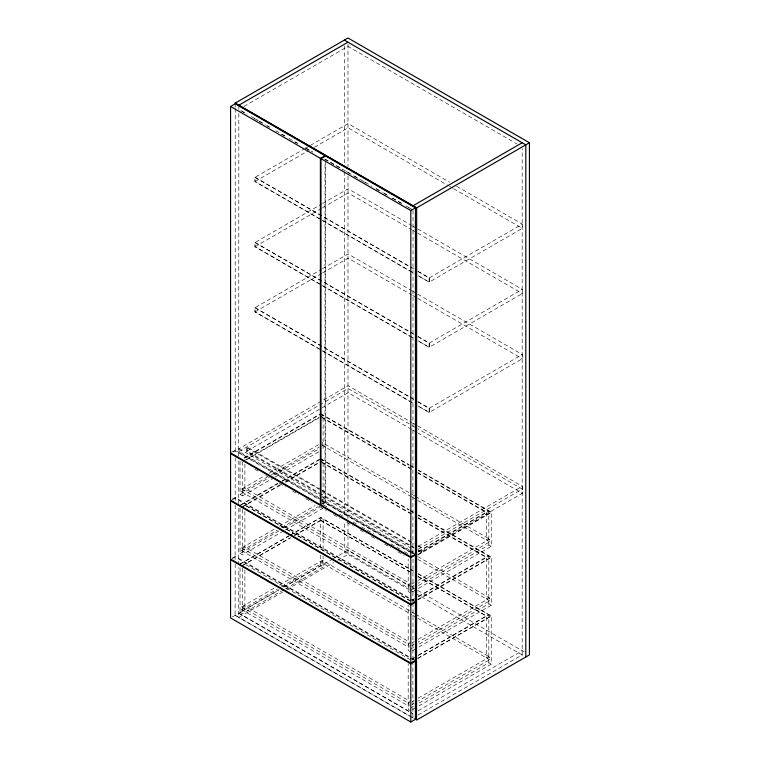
<?xml version="1.0" encoding="UTF-8"?>
<svg xmlns="http://www.w3.org/2000/svg" width="760" height="760" viewBox="0 0 760 760"><rect width="100%" height="100%" fill="white"/><g stroke="black" fill="none" stroke-linecap="round" stroke-linejoin="round"><path stroke-width="0.57" stroke-dasharray="3.8 2.85" d="M243.931 106.457L347.985 46.379L517.047 143.991M411.73 272.07L254.961 181.564L254.961 177.375L304.152 148.979M305.168 148.39L309.263 146.024M310.279 145.435L348.108 123.595L449.549 182.162M254.961 181.564L308.237 150.803M314.374 147.269L348.108 127.794L448.523 185.763M411.73 337.26L254.961 246.744L254.961 242.554L321.527 204.126M322.553 203.537L348.108 188.784L411.635 225.464M254.961 246.744L321.527 208.316M322.553 207.727L348.108 192.973L411.635 229.653M411.73 402.439L254.961 311.933L254.961 307.743L321.527 269.306M322.553 268.717L348.108 253.963L411.635 290.643M254.961 311.933L321.527 273.495M322.553 272.906L348.108 258.153L411.635 294.832M417.876 271.434L429.153 277.941L522.291 224.162L522.291 228.351L429.153 282.131L417.876 275.623M231.496 452.352L235.21 450.214L320.938 499.709M233.348 451.981L235.21 450.908L319.181 499.396M318.877 497.676L238.953 451.535L238.953 448.742L348.108 385.728L411.635 422.408M238.953 451.535L348.108 388.522L411.635 425.201M414.038 548.197L246.895 451.839L247.019 447.583M417.876 336.613L429.153 343.121L522.291 289.351L522.291 293.541L429.153 347.31L417.876 340.803M246.895 451.839L247.019 446.88L320.796 489.478M244.131 457.862L319.666 414.257M244.131 458.327L319.666 414.722M243.485 461.026L319.019 417.42M320.045 416.831L323.104 415.065L323.104 449.284M246.544 459.724L319.019 417.886M320.045 417.297L323.104 415.53M241.661 489.089L408.994 585.694L408.994 588.487L241.661 491.881L241.661 489.089L265.135 475.532M269.22 473.176L319.238 444.296M242.468 489.554L244.881 488.157L410.599 583.832M241.661 491.881L267.178 477.147M271.263 474.791L319.238 447.089M240.046 494.447L242.468 495.843L242.468 462.08L240.046 460.683L240.046 494.447L268.631 477.945M273.733 474.99L319.666 448.476M232.427 499.073L235.21 497.467L411.35 599.165M232.427 499.776L235.21 498.17L409.298 598.681M242.468 495.843L274.113 477.574M275.13 476.976L321.062 450.462M240.046 505.153L277.818 483.341M281.894 480.985L319.666 459.183M241.062 505.029L277.818 483.816M281.894 481.45L319.666 459.648M242.468 506.55L280.231 484.747M285.342 481.792L319.019 462.346M320.045 461.757L323.104 459.99L323.104 507.015M242.468 507.015L281.257 484.614M285.342 482.258L319.019 462.811M320.045 462.222L323.104 460.455M417.876 401.802L429.153 408.31L522.291 354.53L522.291 358.72L429.153 412.499L417.876 405.992M241.661 547.989L408.994 644.594L408.994 647.387L241.661 550.781L241.661 547.989L275.348 528.542M279.423 526.177L315.153 505.552M242.468 548.454L244.881 547.058L410.599 642.732M320.387 504.744L325.023 502.065L325.023 163.97M241.661 550.781L277.381 530.157M281.466 527.792L318.221 506.578M322.848 504.022L325.622 502.417L411.359 551.912M240.046 507.946L240.046 553.337L278.834 530.945M283.936 528L319.666 507.367M232.427 557.973L235.21 556.367L411.35 658.065M232.427 558.676L235.21 557.061L409.298 657.581M240.046 553.337L242.468 554.733L284.316 530.575M285.342 529.986L323.104 508.174M240.046 564.053L289.047 535.762M290.063 535.173L320.691 517.494L409.032 568.499M240.046 564.186L289.047 535.904M290.063 535.306L320.691 517.626L409.032 568.642M242.468 565.45L290.444 537.747M294.528 535.392L323.104 518.89L323.104 551.846M242.468 565.582L290.444 537.89M294.528 535.524L323.104 519.023M241.661 606.879L408.994 703.494L408.994 706.287L241.661 609.681L241.661 606.879L275.348 587.433M279.423 585.077L322.297 560.329L414.694 613.672M242.468 607.344L244.881 605.948L410.599 701.632M323.104 560.794L320.691 562.191L411.73 614.755M241.661 609.681L277.381 589.047M281.466 586.692L322.297 563.122L322.297 560.329M240.046 567.701L240.046 612.237L278.834 589.846M283.936 586.9L320.691 565.678L323.104 567.074L323.104 556.149M232.427 616.873L279.072 589.94M283.717 587.252L332.11 559.312M333.137 558.723L347.985 550.154L411.54 586.843M240.046 612.237L242.468 613.633L284.316 589.475M285.342 588.886L323.104 567.074M282.701 592.031L238.716 617.433L238.839 567.568M286.776 589.674L333.706 562.59M337.782 560.234L347.985 554.344L347.985 522.889M418.247 546.364L522.291 486.295L522.291 493.278L421.211 551.636L418.133 549.869M418.247 549.157L522.291 489.089L417.781 428.744M418.389 551.399L488.832 510.739L488.832 544.958L418.389 585.628M418.389 551.864L488.832 511.204M418.133 545.67L421.211 547.447C420.251 559.588 423.88 545.775 418.009 546.44M417.753 554.572L491.245 512.135L491.245 546.355L417.753 588.791M417.753 555.038L491.245 512.601L418.247 470.449M408.187 585.228L409.801 584.297M488.832 538.669L486.409 540.075L486.409 512.135L417.867 472.568M412.053 583.927L414.095 582.749M418.18 580.393L489.63 539.135L489.63 541.937L418.18 583.186M412.053 586.72L414.095 585.542M410.229 590.339L414.314 587.983M412.642 591.736L416.727 589.38M412.272 599.868L414.314 598.69M418.389 596.334L488.832 555.664L488.832 603.858L418.389 644.518M412.272 600.333L414.314 599.156M418.389 596.799L488.832 556.13M417.753 599.497L491.245 557.061L491.245 605.255L417.753 647.691M417.753 599.963L491.245 557.526L418.247 515.385M408.187 644.128L409.801 643.197M488.832 597.569L486.409 598.966L486.409 557.061L417.867 517.494M412.053 642.827L414.095 641.649M418.18 639.293L489.63 598.034L489.63 600.827L418.18 642.086M412.053 645.62L414.095 644.442M410.229 649.239L414.314 646.883M412.642 650.636L416.727 648.28M412.272 658.768L414.314 657.59M418.389 655.234L488.832 614.564L488.832 662.758L418.389 703.418M412.272 658.91L414.314 657.723M418.389 655.367L488.832 614.707M417.753 658.397L491.245 615.961L491.245 664.154L417.753 706.582M417.753 658.531L491.245 616.103L418.247 573.952M408.187 703.028L409.801 702.097M488.832 656.469L486.409 657.865L486.409 615.961L417.867 576.394M412.053 701.727L414.095 700.549M418.18 698.193L489.63 656.934L489.63 659.727L418.18 700.986M412.053 704.52L414.095 703.342M410.229 708.13L414.314 705.774M412.642 709.526L416.727 707.17M418.123 710.79L522.177 650.721M235.21 564.053L235.087 615.334L413.022 717.924M418.123 714.98L522.177 654.911L522.177 148.684M456.722 186.304L522.291 224.162M449.549 186.352L452.618 188.129M453.644 188.718L522.291 228.351M240.882 110.58L247.028 114.133M251.133 116.498L258.305 120.64M259.331 121.229L265.477 124.782M266.503 125.371L269.572 127.148M275.719 130.691L284.943 136.021M289.037 138.386L298.262 143.707M305.434 147.849L312.607 151.99M324.9 159.087L372.039 186.304M376.133 188.67L382.28 192.214M383.306 192.812L388.436 195.766M392.53 198.132L401.755 203.461M405.849 205.827L411.996 209.37M241.784 111.245L244.862 113.021M254.087 118.341L258.181 120.707M259.207 121.296L263.302 123.661M267.406 126.027L269.448 127.214M281.751 134.311L284.82 136.088M295.07 142.006L297.122 143.184M306.337 148.513L312.483 152.057M324.786 159.163L342.199 169.214M346.303 171.579L350.398 173.945M354.502 176.31L358.596 178.685M362.691 181.051L366.795 183.416M376.019 188.736L380.114 191.102M384.209 193.468L388.312 195.833M392.407 198.198L401.631 203.528M408.804 207.67L411.882 209.446M412.661 226.052L416.755 228.418M417.781 229.007L522.291 289.351M412.661 230.242L416.755 232.607M417.781 233.196L522.291 293.541M413.905 269.002L255.084 177.308L255.084 181.498L413.905 273.191M418 271.367L429.276 277.875L429.276 282.065L418 275.557M254.961 177.375L411.73 267.881M412.661 291.232L416.755 293.598M417.781 294.196L522.291 354.53M412.661 295.422L416.755 297.787M417.781 298.385L522.291 358.72M413.905 334.181L255.084 242.487L255.084 246.677L413.905 338.371M418 336.547L429.276 343.055L429.276 347.244L418 340.736M254.961 242.554L411.73 333.07M413.905 399.361L255.084 307.667L255.084 311.856L413.905 403.55M418 401.726L429.276 408.234L429.276 412.423L418 405.916M254.961 307.743L411.73 398.249M412.661 422.997L416.755 425.362M417.781 425.952L522.291 486.295M412.661 425.79L416.755 428.155M411.635 429.39L348.108 392.711L247.019 451.07L318.744 492.48M412.661 429.979L416.755 432.345M417.781 432.934L522.291 493.278M320.691 413.668L409.032 464.673M410.058 465.262L414.152 467.628M418.247 469.984L491.245 512.135M320.691 414.133L409.032 465.139M410.058 465.728L414.152 468.094M321.708 417.05L411.73 469.024M321.708 417.515L411.73 469.49M417.867 473.034L486.409 512.601M414.694 495.872L322.297 442.529L322.297 445.322M415.72 496.461L489.63 539.135M321.708 444.98L411.73 496.954M412.642 497.477L416.746 499.852M417.772 500.441L489.63 541.937M488.832 544.958L491.245 546.355M320.691 458.594L409.032 509.599M410.058 510.188L414.152 512.553M418.247 514.919L491.245 557.061M320.691 459.059L409.032 510.064M410.058 510.653L414.152 513.019M321.708 461.976L411.73 513.95M321.708 462.441L411.73 514.415M417.867 517.959L486.409 557.526M321.822 490.067L414.038 543.305M246.895 447.649L414.038 544.008M319.77 493.078L414.038 547.494M418.009 550.63L421.211 552.339M238.953 448.742L320.929 496.071M321.955 496.66L411.094 548.131M319.903 498.275L409.041 549.736M410.067 550.335L413.145 552.102L413.145 549.309M321.964 500.298L325.023 502.065M412.376 552.501L415.445 554.268M320.207 499.985L409.298 551.418M410.324 552.017L413.392 553.783M411.084 552.681L322.297 501.429L322.297 503.291M417.772 556.548L489.63 598.034M323.76 505.058L329.488 508.373M339.748 514.302L344.213 516.876M353.096 522.006L357.513 524.552M361.608 526.917L373.882 534.005M391.077 543.932L400.32 549.261M404.424 551.636L408.538 554.011M417.772 559.341L489.63 600.827M488.832 603.858L491.245 605.255M254.742 469.167L258.827 471.533M265.99 475.665L272.127 479.208M279.291 483.351L285.427 486.894M292.591 491.026L298.727 494.57M305.89 498.703L312.027 502.246M319.19 506.378L326.344 510.511M333.507 514.644L339.644 518.187M346.807 522.329L352.944 525.872M360.107 530.005L366.244 533.548M371.355 536.503L377.492 540.047M384.655 544.179L390.792 547.722M397.955 551.855L404.092 555.399M410.058 569.088L414.152 571.453M418.247 573.809L491.245 615.961M410.058 569.231L414.152 571.586M320.691 520.286L411.73 572.85M320.691 520.419L411.73 572.983M417.867 576.526L486.409 616.103M412.537 587.423L416.67 589.808M417.658 590.378L524.305 651.947M409.459 589.836L344.356 552.244L344.356 521.427M409.963 590.121L414.589 592.79M415.615 593.389L524.894 656.478M410.599 592.914L408.187 591.517L408.187 558.904M412.366 599.754L415.445 601.531M410.324 599.269L413.392 601.046M410.599 600.827L244.881 505.153L410.599 601.293M415.72 614.26L489.63 656.934M412.642 615.277L416.746 617.642M417.772 618.241L489.63 659.727M488.832 662.758L491.245 664.154M410.599 651.814L408.187 650.417L408.187 605.017M412.366 658.654L415.445 660.421M410.324 658.169L413.392 659.946M410.599 659.87L244.881 564.186M410.599 710.714L408.187 709.308L408.187 663.584M238.839 613.168L413.022 713.735L238.716 613.234M235.21 615.267L415.748 719.501M429.153 277.941L429.153 282.131M429.153 343.121L429.153 347.31M429.153 408.31L429.153 412.499M413.022 210.52L412.898 554.392M413.022 559.065L412.898 601.815M413.022 602.927L412.898 659.908M412.898 661.086L412.898 718M347.985 44.289L347.985 166.668M347.985 176.159L347.985 518.776M344.356 46.028L344.356 164.578M344.356 171.693L344.356 516.677M325.622 160.759L325.622 502.417M320.691 517.494L320.691 550.582M320.691 555.133L320.691 565.678M244.881 464.123L244.881 488.157M244.881 511.537L244.881 547.058M244.881 569.99L244.881 605.948M242.468 509.342L242.468 554.733M242.468 567.91L242.468 613.633M238.839 106.257L238.839 109.402M238.839 113.506L238.716 456.199M238.839 460.864L238.716 503.614M238.839 508.288L238.716 562.894M235.21 103.806L235.087 107.92M235.21 108.556L235.21 453.235M235.21 457.587L235.21 500.498M235.21 505.01L235.087 559.616"/><path stroke-width="1.14" d="M230.565 106.486L235.21 103.806L325.023 155.667L320.387 158.346L230.565 106.486L230.565 452.894L320.387 504.744L320.387 158.346M238.716 105.279L347.985 42.189M320.986 158.688L325.622 156.018L415.445 207.869L415.445 554.268L410.808 556.947L320.986 505.096L320.986 158.688L410.808 210.548L415.445 207.869M412.898 205.846L522.177 142.757M529.435 142.757L416.527 207.936L235.087 103.179L347.985 38L529.435 142.757L529.435 654.911L416.527 720.091L416.651 207.869L235.21 103.113M410.808 557.65L415.445 554.971L415.445 601.531L410.808 604.209L230.565 500.147L230.565 453.587L410.808 557.65L410.808 604.209M410.808 604.903L415.445 602.224L415.445 660.421L410.808 663.1L230.565 559.047L230.565 500.85L410.808 604.903L410.808 663.1M410.808 663.803L415.445 661.124L415.445 719.321L410.808 722L230.565 617.937L230.565 559.74L410.808 663.803L410.808 722M344.356 40.099L525.806 144.856L525.806 657.001M410.808 210.548L410.808 556.947"/></g></svg>
